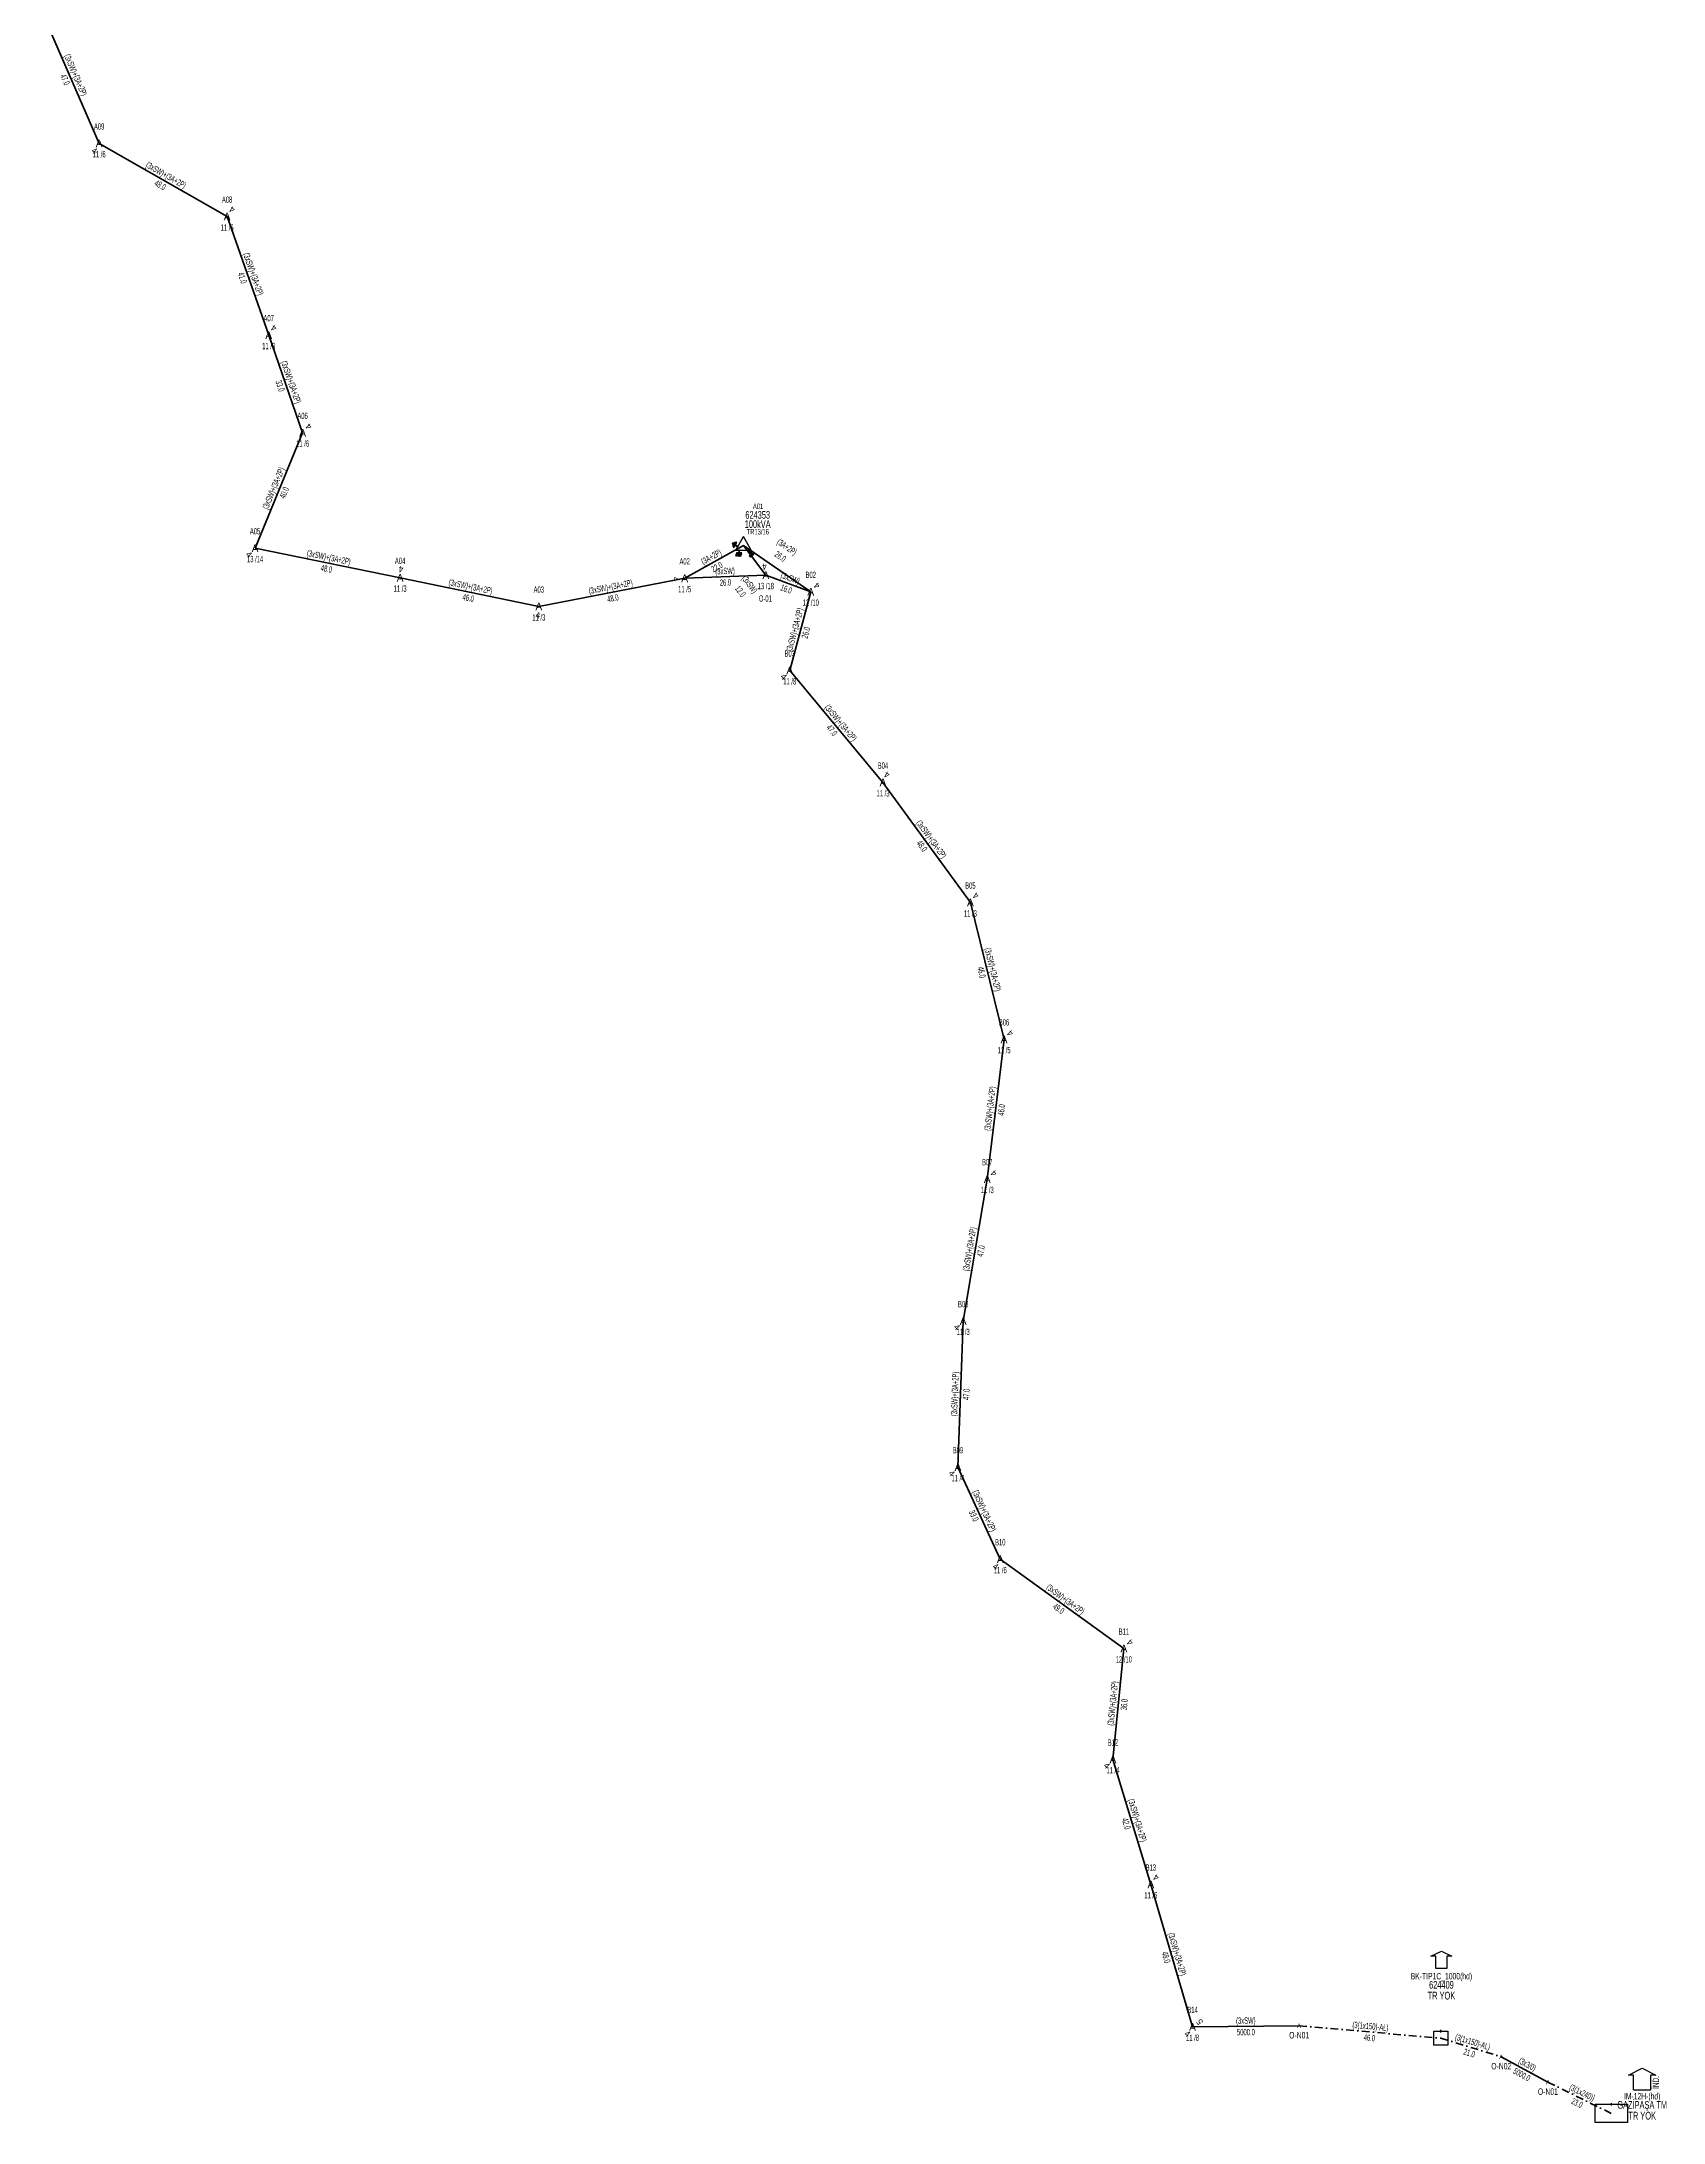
# Model space of a CAD drawing. Header units: millimetres. Extents: x 433713 to 438874, y 4028328 to 4034517.
# Drawn here: x 437539 to 438065, y 4028328 to 4029002 of the extents above; entities that cross this region are included whole.
import ezdxf
from ezdxf.enums import TextEntityAlignment as Align

# ---------------------------------------------------------------- set-up
doc = ezdxf.new("R2010")
doc.units = ezdxf.units.MM
doc.linetypes.add('DASHDOT', pattern=[5, 2.5, -1.25, 0, -1.25])
for name, color, linetype, lineweight in [('DIREK_OG_MEVCUT', 16, 'Continuous', 25), ('HAT_AG_HAVAI_MEVCUT', 126, 'Continuous', 50), ('HAT_OG_HAVAI_MEVCUT', 48, 'Continuous', 70), ('HAT_OG_YERALTI_MEVCUT', 48, 'DASHDOT', 70), ('NODE_OG_MEVCUT', 5, 'Continuous', 25), ('TRAFO_MEVCUT', 5, 'Continuous', 30), ('TRAFO_TADILAT_BYSK', 5, 'Continuous', 30)]:
    doc.layers.add(name, color=color, linetype=linetype, lineweight=lineweight)
doc.styles.add('Direk', font='B_CAD')
doc.styles.get("Standard").update_dxf_attribs({"font": 'Arial'})

# ---------------------------------------------------------------- blocks, each defined once
blk = doc.blocks.new('MEV_BINA_KARE')
at = {"layer": 'TRAFO_MEVCUT', "linetype": 'Continuous'}
for p, q in [((-2.25, -2.25), (-2.25, 2.25)), ((-2.25, 2.25), (2.25, 2.25)), ((0, 1.8), (0, 2.7)), ((2.25, 2.25), (2.25, -2.25)), ((2.25, -2.25), (-2.25, -2.25))]:
    blk.add_line(p, q, dxfattribs=at)
blk = doc.blocks.new('MEV_BETKOSK')
at = {"layer": 'TRAFO_MEVCUT', "linetype": 'Continuous'}
for p, q in [((-3.4, 2), (0, 3.6)), ((-1.8, 2), (-3.4, 2)), ((-1.8, -2), (-1.8, 2)), ((0, 3.6), (3.4, 2)), ((3.4, 2), (1.8, 2)), ((1.8, 2), (1.8, -2)), ((1.8, -2), (-1.8, -2))]:
    blk.add_line(p, q, dxfattribs=at)
blk = doc.blocks.new('MEV_INDMERK_KARE')
at = {"layer": 'TRAFO_MEVCUT', "linetype": 'Continuous'}
for p, q in [((-5.268651, -2.925), (-5.268651, 2.925)), ((-5.268651, 2.925), (5.268651, 2.925)), ((0, 2.535), (0, 3.315)), ((5.268651, 2.925), (5.268651, -2.925)), ((5.268651, -2.925), (-5.268651, -2.925))]:
    blk.add_line(p, q, dxfattribs=at)
blk = doc.blocks.new('MEV_INDMERK')
at = {"layer": 'TRAFO_MEVCUT', "linetype": 'Continuous'}
for p, q in [((-4.4, 2.4), (0, 4.6)), ((-2.8, 2.4), (-4.4, 2.4)), ((-2.8, -2.4), (-2.8, 2.4)), ((0, 4.6), (4.4, 2.4)), ((4.4, 2.4), (2.8, 2.4)), ((2.8, -2.4), (2.8, 2.4)), ((-2.8, -2.4), (2.8, -2.4))]:
    blk.add_line(p, q, dxfattribs=at)
at = {"layer": 'TRAFO_MEVCUT', "linetype": 'Continuous', "width": 0.6}
blk.add_text('İND.', height=2, rotation=90, dxfattribs=at).set_placement((5.417363, -0.010583), align=Align.CENTER)
blk = doc.blocks.new('MEV_DIREK')
h = blk.add_hatch(color=32)
h.paths.add_polyline_path([(-2.14, 0.97), (-2.35, 1.09), (-3.31, -0.55), (-3.09, -0.67), (-2.67, 0.06), (-1.89, -0.39), (-1.79, -0.22), (-2.56, 0.23)])
h.paths.add_polyline_path([(-3.46, -0.17), (-3.33, -0.25), (-2.61, 0.99), (-2.74, 1.06)])
h.paths.add_polyline_path([(-3.54, 0.29), (-3.41, 0.22), (-3.05, 0.82), (-3.18, 0.9)])
h.paths.add_polyline_path([(-3.58, 0.81), (-3.66, 0.68), (-3.53, 0.61), (-3.45, 0.74)])
h.paths.add_polyline_path([(-1.51, -2.34), (-2.26, -2.33), (-2.52, -3.47), (-2.42, -3.47), (-2.21, -2.53), (-1.91, -2.54), (-2.12, -3.47), (-2.02, -3.47), (-1.81, -2.54), (-1.51, -2.54), (-1.72, -3.47), (-1.62, -3.48), (-1.41, -2.54), (-1.11, -2.54), (-1.32, -3.48), (-1.22, -3.48), (-1.01, -2.54), (-0.71, -2.55), (-0.92, -3.48), (-0.82, -3.48), (-0.56, -2.35), (-1.31, -2.34), (-1.31, -1.44), (-1.51, -1.44)])
at = {"layer": 'TRAFO_MEVCUT'}
for points in [[(2.35, -1.57), (2.12, -1.92), (2.08, -1.44), (1.94, -1.44), (2.01, -2.32), (2.25, -1.96), (2.31, -2.67), (2.1, -2.67), (2.39, -2.87), (2.4, -2.86), (2.64, -2.49), (2.45, -2.63)], [(2.35, -1.57), (2.12, -1.92), (2.08, -1.44), (1.94, -1.44), (2.01, -2.32), (2.25, -1.96), (2.31, -2.67), (2.1, -2.67), (2.39, -2.87), (1.98, -3.19), (2.2, -3.79), (2.26, -3.74), (2.08, -3.26), (2.26, -3.13), (2.44, -3.6), (2.49, -3.56), (2.32, -3.08), (2.49, -2.94), (2.67, -3.42), (2.73, -3.38), (2.55, -2.9), (2.73, -2.76), (2.91, -3.24), (2.97, -3.2), (2.79, -2.72), (2.97, -2.58), (3.15, -3.06), (3.21, -3.01), (2.98, -2.42), (2.4, -2.86), (2.64, -2.49), (2.45, -2.63)], [(2.97, -2.58), (3.15, -3.06), (3.21, -3.01), (2.98, -2.42), (2.4, -2.86), (2.64, -2.49), (2.45, -2.63), (2.35, -1.57), (2.12, -1.92), (2.08, -1.44), (1.94, -1.44), (2.01, -2.32), (2.25, -1.96), (2.31, -2.67), (2.1, -2.67), (2.39, -2.87), (1.98, -3.19), (2.2, -3.79), (2.26, -3.74), (2.08, -3.26), (2.26, -3.13), (2.44, -3.6), (2.49, -3.56), (2.32, -3.08), (2.49, -2.94), (2.67, -3.42), (2.73, -3.38), (2.55, -2.9), (2.73, -2.76), (2.91, -3.24), (2.97, -3.2), (2.79, -2.72)]]:
    blk.add_hatch(color=32, dxfattribs=at).paths.add_polyline_path(points)
at = {"layer": 'TRAFO_MEVCUT', "linetype": 'Continuous'}
for p, q in [((-2.5, -1.44), (0, 2.89)), ((2.5, -1.44), (0, 2.89)), ((-2.5, -1.44), (2.5, -1.44))]:
    blk.add_line(p, q, dxfattribs=at)
at = {"layer": 'TRAFO_MEVCUT', "color": 32, "flags": 128}
blk.add_lwpolyline([(1.94, -1.44), (2.08, -1.44), (2.12, -1.92), (2.35, -1.57), (2.45, -2.63), (2.64, -2.49), (2.4, -2.86), (2.98, -2.42), (3.21, -3.01), (3.15, -3.06), (2.97, -2.58), (2.79, -2.72), (2.97, -3.2), (2.91, -3.24), (2.73, -2.76), (2.55, -2.9), (2.73, -3.38), (2.67, -3.42), (2.49, -2.94), (2.32, -3.08), (2.49, -3.56), (2.44, -3.6), (2.26, -3.13), (2.08, -3.26), (2.26, -3.74), (2.2, -3.79), (1.98, -3.19), (2.39, -2.87), (2.1, -2.67), (2.31, -2.67), (2.25, -1.96), (2.01, -2.32), (1.94, -1.44)], dxfattribs=at)
at = {"layer": 'TRAFO_TADILAT_BYSK', "color": 32, "flags": 128}
for points in [[(-3.53, 0.61), (-3.45, 0.74), (-3.58, 0.81), (-3.66, 0.68), (-3.53, 0.61)], [(-3.41, 0.22), (-3.05, 0.82), (-3.18, 0.9), (-3.54, 0.29), (-3.41, 0.22)], [(-3.33, -0.25), (-2.61, 0.99), (-2.74, 1.06), (-3.46, -0.17), (-3.33, -0.25)], [(-1.79, -0.22), (-2.56, 0.23), (-2.14, 0.97), (-2.35, 1.09), (-3.31, -0.55), (-3.09, -0.67), (-2.67, 0.06), (-1.89, -0.39), (-1.79, -0.22)], [(-1.31, -1.44), (-1.51, -1.44), (-1.51, -2.34), (-2.26, -2.33), (-2.52, -3.47), (-2.42, -3.47), (-2.21, -2.53), (-1.91, -2.54), (-2.12, -3.47), (-2.02, -3.47), (-1.81, -2.54), (-1.51, -2.54), (-1.72, -3.47), (-1.62, -3.48), (-1.41, -2.54), (-1.11, -2.54), (-1.32, -3.48), (-1.22, -3.48), (-1.01, -2.54), (-0.71, -2.55), (-0.92, -3.48), (-0.82, -3.48), (-0.56, -2.35), (-1.31, -2.34), (-1.31, -1.44)]]:
    blk.add_lwpolyline(points, dxfattribs=at)

msp = doc.modelspace()

# ---------------------------------------------------------------- linework, layer by layer
at = {"layer": 'HAT_AG_HAVAI_MEVCUT'}
for p in [(437747.611294, 4028828.449028), (437788.483541, 4028824.060506)]:
    msp.add_line(p, (437766.661464, 4028839.05576), dxfattribs=at)
at = {"layer": 'HAT_OG_HAVAI_MEVCUT'}
for p, q in [((437539.188161, 4029012.249151), (437557.835943, 4028969.323158)), ((437557.835943, 4028969.323158), (437599.31359, 4028945.621645)), ((437599.31359, 4028945.621645), (437612.789776, 4028907.20904)), ((437623.79095, 4028875.615925), (437612.789776, 4028907.20904)), ((437623.79095, 4028875.615925), (437608.381388, 4028838.191612)), ((437608.381388, 4028838.191612), (437655.385613, 4028828.603021)), ((437773.910834, 4028829.453049), (437766.661464, 4028839.05576)), ((437655.385613, 4028828.603021), (437700.33747, 4028819.296685)), ((437700.33747, 4028819.296685), (437747.611294, 4028828.449028)), ((437747.611294, 4028828.449028), (437773.910834, 4028829.453049)), ((437773.910834, 4028829.453049), (437788.483541, 4028824.060506)), ((437788.483541, 4028824.060506), (437781.665376, 4028798.574542)), ((437781.665376, 4028798.574542), (437811.884101, 4028762.289624)), ((437811.884101, 4028762.289624), (437840.214573, 4028723.38762)), ((437840.214573, 4028723.38762), (437851.126555, 4028679.086924)), ((437851.126555, 4028679.086924), (437845.679042, 4028633.800947)), ((437845.679042, 4028633.800947), (437837.890609, 4028587.808699)), ((437837.890609, 4028587.808699), (437836.179516, 4028540.458512)), ((437836.179516, 4028540.458512), (437849.895289, 4028510.636209)), ((437849.895289, 4028510.636209), (437889.955995, 4028481.713275)), ((437889.955995, 4028481.713275), (437886.416273, 4028445.787171)), ((437886.416273, 4028445.787171), (437898.701378, 4028405.276081)), ((437898.701378, 4028405.276081), (437912.217694, 4028359.138258)), ((437912.217694, 4028359.138258), (437946.77668, 4028359.490507)), ((438012.274306, 4028349.471822), (438027.383907, 4028341.219877))]:
    msp.add_line(p, q, dxfattribs=at)
at = {"layer": 'HAT_OG_YERALTI_MEVCUT', "flags": 128}
for points in [[(437946.77668, 4028359.490507), (437992.654244, 4028355.485993)], [(437992.654244, 4028355.485993), (438012.274306, 4028349.471822)], [(438027.383907, 4028341.219877), (438047.951, 4028331.13)]]:
    msp.add_lwpolyline(points, dxfattribs=at)

# ---------------------------------------------------------------- block references
at = {"layer": 'TRAFO_MEVCUT'}
for name, p in [('MEV_DIREK', (437766.661464, 4028839.05576)), ('MEV_BETKOSK', (437992.881535, 4028380.025879)), ('MEV_BINA_KARE', (437992.654244, 4028355.485993)), ('MEV_INDMERK', (438057.951, 4028341.13)), ('MEV_INDMERK_KARE', (438047.951, 4028331.13))]:
    msp.add_blockref(name, p, dxfattribs=at)

# ---------------------------------------------------------------- texts
at = {"layer": 'DIREK_OG_MEVCUT', "width": 0.53}
for s, p in [('A09', (437557.835943, 4028974.823158)), ('11 /6', (437557.835943, 4028965.823158)), ('A08', (437599.31359, 4028951.121645)), ('11 /6', (437599.31359, 4028942.121645)), ('A07', (437612.789776, 4028912.70904)), ('11 /3', (437612.789776, 4028903.70904)), ('A06', (437623.79095, 4028881.115925)), ('11 /6', (437623.79095, 4028872.115925)), ('A05', (437608.381388, 4028843.691612)), ('13 /14', (437608.381388, 4028834.691612)), ('A04', (437655.385613, 4028834.103021)), ('A02', (437747.611294, 4028833.949028)), ('B02', (437788.483541, 4028829.560506)), ('11 /3', (437655.385613, 4028825.103021)), ('A03', (437700.33747, 4028824.796685)), ('11 /5', (437747.611294, 4028824.949028)), ('13 /18', (437773.910834, 4028825.953049)), ('11 /3', (437700.33747, 4028815.796685)), ('O-01', (437773.762687, 4028821.916131)), ('12 /10', (437788.483541, 4028820.560506)), ('B03', (437781.665376, 4028804.074542)), ('11 /8', (437781.665376, 4028795.074542)), ('B04', (437811.884101, 4028767.789624)), ('11 /3', (437811.884101, 4028758.789624)), ('B05', (437840.214573, 4028728.88762)), ('11 /3', (437840.214573, 4028719.88762)), ('B06', (437851.126555, 4028684.586924)), ('11 /5', (437851.126555, 4028675.586924)), ('B07', (437845.679042, 4028639.300947)), ('11 /3', (437845.679042, 4028630.300947)), ('B08', (437837.890609, 4028593.308699)), ('11 /3', (437837.890609, 4028584.308699)), ('B09', (437836.179516, 4028545.958512)), ('11 /4', (437836.179516, 4028536.958512)), ('B10', (437849.895289, 4028516.136209)), ('11 /6', (437849.895289, 4028507.136209)), ('B11', (437889.955995, 4028487.213275)), ('12 /10', (437889.955995, 4028478.213275)), ('B12', (437886.416273, 4028451.287171)), ('11 /4', (437886.416273, 4028442.287171)), ('B13', (437898.701378, 4028410.776081)), ('11 /5', (437898.701378, 4028401.776081)), ('B14', (437912.217694, 4028364.638258)), ('11 /8', (437912.217694, 4028355.638258))]:
    msp.add_text(s, height=2.05, dxfattribs=at).set_placement(p, align=Align.MIDDLE_CENTER)
at = {"layer": 'DIREK_OG_MEVCUT', "color": 32, "style": 'Direk'}
for s, rotation, p in [('4', 326.740475, (437556.300333, 4028966.981812)), ('4', 504.66613, (437600.932942, 4028947.905874)), ('4', 504.599425, (437614.411787, 4028909.491382)), ('4', 495.000001, (437625.770849, 4028877.595824)), ('4', 315.000001, (437606.401489, 4028836.211713)), ('4', 534.151679, (437655.67092, 4028831.388447)), ('4', 548.37177, (437773.503166, 4028832.223213)), ('4', 275.478534, (437744.824085, 4028828.181704)), ('4', 495.000001, (437790.46344, 4028826.040405)), ('4', 354.151679, (437700.052163, 4028816.511258)), ('4', 315.000001, (437779.685477, 4028796.594643)), ('4', 513.032033, (437813.15388, 4028764.785152)), ('4', 501.918714, (437841.941554, 4028725.591602)), ('4', 495.000001, (437853.106454, 4028681.066823)), ('4', 491.570386, (437847.773837, 4028635.658858)), ('4', 313.965203, (437835.875276, 4028585.864879)), ('4', 315.000001, (437834.199617, 4028538.478613)), ('4', 327.349245, (437848.384642, 4028508.27868)), ('4', 495.000001, (437891.935894, 4028483.693174)), ('4', 315.000001, (437884.436374, 4028443.807272)), ('4', 503.164111, (437900.380049, 4028407.517078)), ('5', 124.746167, (437914.518412, 4028360.734095)), ('4', 323.164111, (437910.539024, 4028356.897261))]:
    msp.add_text(s, height=2, rotation=rotation, dxfattribs=at).set_placement(p, align=Align.MIDDLE_CENTER)
at = {"layer": 'DIREK_OG_MEVCUT', "style": 'Direk'}
for p in [(437557.835943, 4028969.323158), (437599.31359, 4028945.621645), (437612.789776, 4028907.20904), (437623.79095, 4028875.615925), (437608.381388, 4028838.191612), (437773.910834, 4028829.453049), (437655.385613, 4028828.603021), (437747.611294, 4028828.449028), (437788.483541, 4028824.060506), (437700.33747, 4028819.296685), (437781.665376, 4028798.574542), (437811.884101, 4028762.289624), (437840.214573, 4028723.38762), (437851.126555, 4028679.086924), (437845.679042, 4028633.800947), (437837.890609, 4028587.808699), (437836.179516, 4028540.458512), (437849.895289, 4028510.636209), (437889.955995, 4028481.713275), (437886.416273, 4028445.787171), (437898.701378, 4028405.276081), (437912.217694, 4028359.138258)]:
    msp.add_text('A', height=2.5, dxfattribs=at).set_placement(p, align=Align.MIDDLE_CENTER)
at = {"layer": 'HAT_AG_HAVAI_MEVCUT', "lineweight": 30, "width": 0.53}
for rotation, p in [(389.108135, (437756.722889, 4028834.495041)), (325.504714, (437780.177328, 4028837.789493))]:
    msp.add_text('(3A+2P)', height=2.05, rotation=rotation, dxfattribs=at).set_placement(p, align=Align.CENTER)
for s, rotation, p in [('26.0', 325.504714, (437779.214552, 4028836.3884)), ('22.0', 389.108135, (437757.54987, 4028833.009746))]:
    msp.add_text(s, height=2.05, rotation=rotation, dxfattribs=at).set_placement(p, align=Align.TOP_CENTER)
at = {"layer": 'HAT_OG_HAVAI_MEVCUT', "lineweight": 30, "width": 0.53}
for s, rotation, p in [('(3xSW)+(3A+2P)', 293.480947, (437549.291665, 4028991.124832)), ('(3xSW)+(3A+2P)', 330.255119, (437578.996485, 4028958.210408)), ('(3xSW)+(3A+2P)', 289.332257, (437606.853756, 4028926.696732)), ('(3xSW)+(3A+2P)', 289.198847, (437619.093089, 4028891.692003)), ('(3xSW)+(3A+2P)', 67.620452, (437615.300189, 4028857.227398)), ('(3xSW)+(3A+2P)', 348.470187, (437632.053396, 4028834.230164)), ('(3xSW)', 2.186283, (437760.728638, 4028829.80042)), ('(3xSW)', 339.693306, (437781.492176, 4028827.553948)), ('(3xSW)+(3A+2P)', 348.303356, (437678.033862, 4028824.782202)), ('(3xSW)+(3A+2P)', 370.957066, (437723.81282, 4028824.707361)), ('(3xSW)', 307.050232, (437767.853458, 4028825.877734)), ('(3xSW)+(3A+2P)', 435.022611, (437784.253335, 4028811.537196)), ('(3xSW)+(3A+2P)', 309.788134, (437797.427892, 4028780.976041)), ('(3xSW)+(3A+2P)', 306.064063, (437826.736442, 4028743.339008)), ('(3xSW)+(3A+2P)', 283.837425, (437846.495896, 4028701.440565)), ('(3xSW)+(3A+2P)', 443.140769, (437847.558882, 4028656.545451)), ('(3xSW)+(3A+2P)', 440.388583, (437840.946757, 4028610.946743)), ('(3xSW)+(3A+2P)', 447.930404, (437836.185617, 4028564.164302)), ('(3xSW)+(3A+2P)', 294.698488, (437843.809644, 4028525.902527)), ('(3xSW)+(3A+2P)', 324.171558, (437870.423198, 4028496.863899)), ('(3xSW)+(3A+2P)', 444.372931, (437887.34023, 4028463.833568)), ('(3xSW)+(3A+2P)', 286.870079, (437893.372246, 4028425.778298)), ('(3xSW)+(3A+2P)', 286.32822, (437906.275253, 4028382.446138)), ('(3xSW)', 0.583979, (437929.488523, 4028360.164338)), ('(3x3/0)', 331.359319, (438020.236524, 4028346.091846))]:
    msp.add_text(s, height=2.05, rotation=rotation, dxfattribs=at).set_placement(p, align=Align.CENTER)
for s, rotation, p in [('47.0', 293.480947, (437547.732438, 4028990.447477)), ('48.0', 330.255119, (437578.153049, 4028956.734395)), ('41.0', 289.332257, (437605.249611, 4028926.133954)), ('33.0', 289.198847, (437617.487638, 4028891.132962)), ('40.0', 67.620452, (437616.872149, 4028856.580139)), ('48.0', 348.470187, (437631.713604, 4028832.564468)), ('46.0', 348.303356, (437677.689221, 4028823.117503)), ('48.0', 370.957066, (437724.135944, 4028823.038352)), ('26.0', 2.186283, (437760.79349, 4028828.101657)), ('12.0', 307.050232, (437766.496675, 4028824.853459)), ('16.0', 339.693306, (437780.902199, 4028825.959606)), ('26.0', 435.022611, (437785.895582, 4028811.097852)), ('47.0', 309.788134, (437796.121585, 4028779.888125)), ('48.0', 306.064063, (437825.362232, 4028742.338236)), ('46.0', 283.837425, (437844.845233, 4028701.033979)), ('46.0', 443.140769, (437849.246715, 4028656.34242)), ('47.0', 440.388583, (437842.622894, 4028610.662903)), ('47.0', 447.930404, (437837.884508, 4028564.102909)), ('33.0', 294.698488, (437842.265161, 4028525.192194)), ('49.0', 324.171558, (437869.428086, 4028495.485585)), ('36.0', 444.372931, (437889.032038, 4028463.666878)), ('42.0', 286.870079, (437891.745405, 4028425.284954)), ('48.0', 286.32822, (437904.643819, 4028381.968201)), ('5000.0', 0.583979, (437929.50585, 4028358.464427)), ('5000.0', 331.359319, (438019.421688, 4028344.599853))]:
    msp.add_text(s, height=2.05, rotation=rotation, dxfattribs=at).set_placement(p, align=Align.TOP_CENTER)
at = {"layer": 'HAT_OG_YERALTI_MEVCUT', "lineweight": 30, "width": 0.53}
for s, rotation, p in [('(3(1x150)-AL)', 355.011468, (437969.789375, 4028358.335031)), ('(3(1x150)-AL)', 342.958036, (438002.713386, 4028353.291585)), ('(3(1x240))', 333.866948, (438038.041631, 4028336.937873))]:
    msp.add_text(s, height=2.05, rotation=rotation, dxfattribs=at).set_placement(p, align=Align.CENTER)
for s, rotation, p in [('46.0', 355.011468, (437969.641549, 4028356.64147)), ('21.0', 342.958036, (438002.215164, 4028351.666231)), ('23.0', 333.866948, (438037.292853, 4028335.411658))]:
    msp.add_text(s, height=2.05, rotation=rotation, dxfattribs=at).set_placement(p, align=Align.TOP_CENTER)
at = {"layer": 'NODE_OG_MEVCUT', "style": 'Direk'}
for p in [(437946.77668, 4028359.490507), (438012.274306, 4028349.471822), (438027.383907, 4028341.219877)]:
    msp.add_text('A', height=1.4, dxfattribs=at).set_placement(p, align=Align.MIDDLE_CENTER)
at = {"layer": 'NODE_OG_MEVCUT', "width": 0.6}
for s, p in [('O-N01', (437946.77668, 4028357.490507)), ('O-N02', (438012.274306, 4028347.471822)), ('O-N01', (438027.383907, 4028339.219877))]:
    msp.add_text(s, height=2.1, dxfattribs=at).set_placement(p, align=Align.TOP_CENTER)
at = {"layer": 'TRAFO_MEVCUT', "width": 0.6}
for s, height, p in [('624353', 2.5, (437771.280678, 4028847.747536)), ('A01', 1.8, (437771.409759, 4028850.874772)), ('100kVA', 2.5, (437771.280678, 4028844.747536)), ('BK-TIP1C_1000(hd)', 2.1, (437992.881535, 4028374.525879)), ('624409', 2.5, (437992.881535, 4028371.525879)), ('TR YOK', 2.5, (437992.881535, 4028368.025879)), ('GAZİPAŞA TM', 2.5, (438057.951, 4028332.63)), ('IM-12H-(hd)', 2.1, (438057.951, 4028335.63)), ('TR YOK', 2.5, (438057.951, 4028329.13))]:
    msp.add_text(s, height=height, dxfattribs=at).set_placement(p, align=Align.CENTER)
msp.add_text('TR13/16', height=1.8, dxfattribs=at).set_placement((437771.313628, 4028844.44632), align=Align.TOP_CENTER)

doc.saveas('drawing.dxf')
